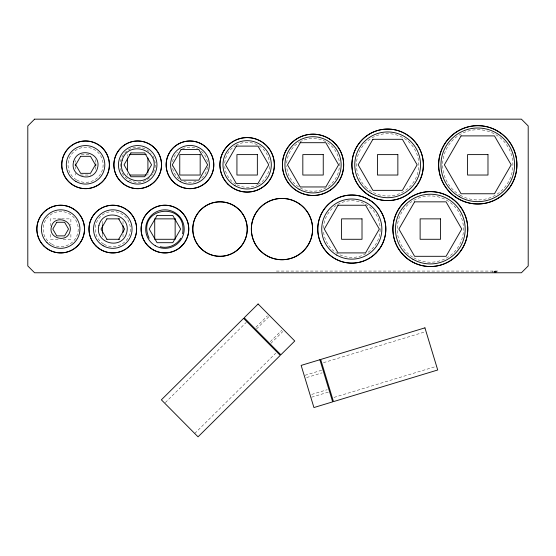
<?xml version="1.0" encoding="UTF-8"?>
<svg xmlns="http://www.w3.org/2000/svg" width="556" height="556" viewBox="0 0 556 556"><rect width="100%" height="100%" fill="white"/><g stroke="black" fill="none" stroke-linecap="round" stroke-linejoin="round"><path stroke-width="0.42" stroke-dasharray="2.78 2.08" d="M165.327 402.593L246.315 322.348M255.934 327.199L267.422 315.822M256.49 328.964L269.18 316.385M270.265 341.662L281.753 330.285M270.821 343.427L282.907 331.445M194.704 433.471L275.693 353.22M323.467 362.679L424.402 332.057M305.029 375.279L322.132 370.087M306.606 377.552L322.084 372.854M311.728 394.412L327.199 389.721M311.673 397.179L328.777 391.987M334.003 397.408L436.592 366.279M81.315 154.61L89.829 154.61M80.467 175.036L90.677 175.036M60.673 218.862L50.464 218.862L50.464 225.673M61.521 218.862L70.883 218.862L70.883 224.819M58.123 239.288L50.464 239.288L50.464 232.477M63.224 239.288L70.883 239.288L70.883 232.477M276.374 271.071L498.044 271.071M496.119 271.071L496.119 272.774M496.022 271.071L496.022 272.774M495.75 271.071L495.75 272.774M495.347 271.071L495.347 272.774M494.903 271.071L494.903 272.774M494.402 271.071L494.402 272.774M494.075 271.071L494.075 272.774M492.866 271.071L492.866 272.774M147.91 173.333L147.91 175.036M127.491 154.61L127.491 156.319M127.491 173.333L127.491 175.036M123.015 221.357L123.015 224.819M123.015 234.18L123.015 236.793M102.589 221.357L102.589 223.971M102.589 234.18L102.589 236.793M95.785 159.718L95.785 162.276M95.785 166.529L95.785 169.934M75.359 160.573L75.359 162.276M75.359 166.529L75.359 169.08M75.359 173.333L75.359 175.036M380.165 229.072A28.37 28.37 0 0 1 366.682 253.223M365.98 253.64A28.37 28.37 0 0 1 323.481 230.719M323.446 228.259A28.37 28.37 0 0 1 336.22 205.372M337.617 204.511A28.37 28.37 0 0 1 380.151 228.259M269.556 166.501A22.469 22.469 0 0 1 259.096 183.855M258.38 184.286A22.469 22.469 0 0 1 236.641 184.689M235.911 184.286A22.469 22.469 0 0 1 224.735 166.501M224.735 163.151A22.469 22.469 0 0 1 235.195 145.797M235.911 145.366A22.469 22.469 0 0 1 262.432 148.355M263.037 148.939A22.469 22.469 0 0 1 269.556 163.151M299.837 141.961A26.403 26.403 0 0 1 335.456 150.884A26.403 26.403 0 0 1 327.699 186.781M326.24 187.692A26.403 26.403 0 0 1 286.653 165.681M286.694 163.103A26.403 26.403 0 0 1 299.1 142.405M154.658 160.281A17.556 17.556 0 0 1 151.628 175.515M149.564 177.767A17.556 17.556 0 0 1 124.593 176.502A17.556 17.556 0 0 1 126.219 151.545A17.556 17.556 0 0 1 151.149 153.539M152.907 156.048A17.556 17.556 0 0 1 154.443 159.551M207.499 167.134A17.688 17.688 0 0 1 201.335 178.372M196.011 181.451A17.688 17.688 0 0 1 183.918 181.451M179.199 178.858A17.688 17.688 0 0 1 172.29 165.591M172.548 161.747A17.688 17.688 0 0 1 177.454 152.316M182.486 148.793A17.688 17.688 0 0 1 197.443 148.793M201.335 151.281A17.688 17.688 0 0 1 207.381 161.747M365.591 186.872A31.185 31.185 0 0 0 417.764 172.895A31.185 31.185 0 0 0 379.574 134.705A31.185 31.185 0 0 0 365.591 186.872M413.761 257.782A33.151 33.151 0 0 0 463.482 229.072A33.151 33.151 0 0 0 413.761 200.368A33.151 33.151 0 0 0 413.761 257.782M51.896 244.279A17.556 17.556 0 0 0 78.229 229.072A17.556 17.556 0 0 0 51.896 213.872A17.556 17.556 0 0 0 51.896 244.279M76.791 180.026A17.556 17.556 0 0 0 103.124 164.826A17.556 17.556 0 0 0 76.791 149.62A17.556 17.556 0 0 0 76.791 180.026M104.028 244.279A17.556 17.556 0 0 0 130.361 229.072A17.556 17.556 0 0 0 104.028 213.872A17.556 17.556 0 0 0 104.028 244.279M460.208 195.232A35.111 35.111 0 0 0 512.882 164.826A35.111 35.111 0 0 0 460.208 134.413A35.111 35.111 0 0 0 460.208 195.232"/><path stroke-width="0.83" d="M182.59 233.805C188.053 199.778 135.018 206.756 149.105 238.211M106.905 218.862L101.011 229.072L106.905 239.288M118.699 239.288L124.593 229.072L118.699 218.862M180.763 238.211C176.683 245.189 168.016 248.775 160.204 246.725M129.194 154.61L146.214 154.61M129.951 175.036L146.214 175.036M106.849 218.862L119.609 218.862M106.849 239.288L119.609 239.288M147.91 158.015L147.91 172.485M127.491 158.015L127.491 170.782M123.015 225.673L123.015 232.477M102.589 224.68L102.589 233.471M95.785 163.971L95.785 165.674M75.359 163.971L75.359 165.674M51.437 226.598C47.809 238.343 67.179 243.535 69.91 231.553C73.538 219.801 54.168 214.616 51.437 226.598M73.614 161.622C69.291 177.107 93.526 183.598 97.529 168.03C101.845 152.546 77.611 146.054 73.614 161.622M98.947 225.361C93.943 243.306 122.021 250.825 126.664 232.79C131.668 214.845 103.583 207.325 98.947 225.361M122.063 160.601C116.371 181.006 148.299 189.561 153.567 169.045C159.259 148.647 127.331 140.091 122.063 160.601M80.655 156.312L75.741 164.826L80.655 173.333L90.482 173.333L95.396 164.826L90.482 156.312L80.655 156.312M56.74 222.268L52.813 229.072L56.74 235.883L64.607 235.883L68.534 229.072L64.607 222.268L56.74 222.268M130.938 152.914L124.057 164.826L130.938 176.738L144.692 176.738L151.573 164.826L144.692 152.914L130.938 152.914M181.124 149.508L172.277 164.826L181.124 180.144L198.812 180.144L207.652 164.826L198.812 149.508L181.124 149.508M157.07 215.457L149.21 229.072L157.07 242.694L172.798 242.694L180.658 229.072L172.798 215.457L157.07 215.457M236.335 146.103L225.527 164.826L236.335 183.549L257.956 183.549L268.763 164.826L257.956 146.103L236.335 146.103M300.261 142.697L287.487 164.826L300.261 186.955L325.809 186.955L338.59 164.826L325.809 142.697L300.261 142.697M372.902 139.292L358.161 164.826L372.902 190.354L402.384 190.354L417.125 164.826L402.384 139.292L372.902 139.292M338.041 205.247L324.287 229.072L338.041 252.904L365.556 252.904L379.317 229.072L365.556 205.247L338.041 205.247M414.609 201.842L398.888 229.072L414.609 256.309L446.058 256.309L461.779 229.072L446.058 201.842L414.609 201.842M461.063 135.893L444.355 164.826L461.063 193.759L494.472 193.759L511.179 164.826L494.472 135.893L461.063 135.893M34.597 119.158L27.8 125.962L27.8 265.963L34.597 272.774L521.403 272.774L528.2 265.963L528.2 125.962L521.403 119.158L34.597 119.158M243.584 318.366L161.372 399.833L198.047 436.842L280.259 355.374L243.584 318.366M258.095 303.986L244.188 317.768L280.863 354.777L294.77 341.002L258.095 303.986M319.881 359.732L301.143 365.403L313.931 407.548L332.662 401.863L319.874 359.718M424.93 327.852L320.687 359.475L333.475 401.62L437.718 369.99L424.93 327.845M200.174 154.61L179.755 154.61L179.755 175.036L200.174 175.036L200.174 154.61M257.358 154.61L236.932 154.61L236.932 175.036L257.358 175.036L257.358 154.61M323.251 154.61L302.825 154.61L302.825 175.036L323.251 175.036L323.251 154.61M397.853 154.61L377.427 154.61L377.427 175.036L397.853 175.036L397.853 154.61M487.98 154.61L467.554 154.61L467.554 175.036L487.98 175.036L487.98 154.61M175.147 218.862L154.721 218.862L154.721 239.288L175.147 239.288L175.147 218.862M362.012 218.862L341.586 218.862L341.586 239.288L362.012 239.288L362.012 218.862M440.547 218.862L420.121 218.862L420.121 239.288L440.547 239.288L440.547 218.862M336.762 255.114A30.066 30.066 0 0 0 381.868 229.072A30.066 30.066 0 0 0 336.762 203.037A30.066 30.066 0 0 0 336.762 255.114M235.056 185.76A24.172 24.172 0 0 0 271.314 164.826A24.172 24.172 0 0 0 235.056 143.893A24.172 24.172 0 0 0 235.056 185.76M371.2 193.307A32.887 32.887 0 0 0 420.524 164.826A32.887 32.887 0 0 0 371.2 136.345A32.887 32.887 0 0 0 371.2 193.307M412.906 259.256A34.847 34.847 0 0 0 465.184 229.072A34.847 34.847 0 0 0 412.906 198.895A34.847 34.847 0 0 0 412.906 259.256M298.982 189.165A28.106 28.106 0 0 0 341.141 164.826A28.106 28.106 0 0 0 298.982 140.487A28.106 28.106 0 0 0 298.982 189.165M47.058 242.694A19.258 19.258 0 0 0 79.272 234.062A19.258 19.258 0 0 0 55.69 210.474A19.258 19.258 0 0 0 47.058 242.694M75.943 181.499A19.258 19.258 0 0 0 104.827 164.826A19.258 19.258 0 0 0 75.943 148.146A19.258 19.258 0 0 0 75.943 181.499M103.173 245.752A19.258 19.258 0 0 0 132.064 229.072A19.258 19.258 0 0 0 103.173 212.399A19.258 19.258 0 0 0 103.173 245.752M128.075 181.499A19.258 19.258 0 0 0 156.959 164.826A19.258 19.258 0 0 0 128.075 148.146A19.258 19.258 0 0 0 128.075 181.499M155.305 245.752A19.258 19.258 0 0 0 184.189 229.072A19.258 19.258 0 0 0 155.305 212.399A19.258 19.258 0 0 0 155.305 245.752M459.36 196.706A36.814 36.814 0 0 0 514.585 164.826A36.814 36.814 0 0 0 459.36 132.94A36.814 36.814 0 0 0 459.36 196.706M180.269 181.617A19.39 19.39 0 0 0 209.355 164.826A19.39 19.39 0 0 0 180.269 148.035A19.39 19.39 0 0 0 180.269 181.617M43.827 245.926A23.832 23.832 0 0 0 83.692 235.244A23.832 23.832 0 0 0 54.509 206.061A23.832 23.832 0 0 0 43.827 245.926M73.656 185.461A23.832 23.832 0 0 0 109.4 164.826A23.832 23.832 0 0 0 73.656 144.192A23.832 23.832 0 0 0 73.656 185.461M95.952 245.926A23.832 23.832 0 0 0 135.824 235.244A23.832 23.832 0 0 0 106.634 206.061A23.832 23.832 0 0 0 95.952 245.926M125.788 185.461A23.832 23.832 0 0 0 161.532 164.826A23.832 23.832 0 0 0 125.788 144.192A23.832 23.832 0 0 0 125.788 185.461M178.052 185.461A23.832 23.832 0 0 0 213.796 164.826A23.832 23.832 0 0 0 178.052 144.192A23.832 23.832 0 0 0 178.052 185.461M153.018 249.713A23.832 23.832 0 0 0 188.762 229.072A23.832 23.832 0 0 0 153.018 208.437A23.832 23.832 0 0 0 153.018 249.713M227.89 184.085A27.23 27.23 0 0 0 273.448 171.874A27.23 27.23 0 0 0 240.095 138.52A27.23 27.23 0 0 0 227.89 184.085M206.401 252.66A27.23 27.23 0 0 0 247.246 229.072A27.23 27.23 0 0 0 206.401 205.491A27.23 27.23 0 0 0 206.401 252.66M291.372 186.489A30.636 30.636 0 0 0 342.628 172.756A30.636 30.636 0 0 0 305.105 135.233A30.636 30.636 0 0 0 291.372 186.489M266.658 255.607A30.636 30.636 0 0 0 312.611 229.072A30.636 30.636 0 0 0 266.658 202.544A30.636 30.636 0 0 0 266.658 255.607M369.768 195.781A35.744 35.744 0 0 0 423.387 164.826A35.744 35.744 0 0 0 369.768 133.871A35.744 35.744 0 0 0 369.768 195.781M334.781 258.554A34.041 34.041 0 0 0 385.843 229.072A34.041 34.041 0 0 0 334.781 199.597A34.041 34.041 0 0 0 334.781 258.554M458.193 198.728A39.149 39.149 0 0 0 516.913 164.826A39.149 39.149 0 0 0 458.193 130.924A39.149 39.149 0 0 0 458.193 198.728M411.614 261.501A37.447 37.447 0 0 0 467.784 229.072A37.447 37.447 0 0 0 411.614 196.643A37.447 37.447 0 0 0 411.614 261.501M77.506 245.947A23.845 23.811 -90 0 0 66.845 206.04A23.845 23.811 -90 0 0 37.669 235.237A23.845 23.811 -90 0 0 77.506 245.947M102.401 181.694A23.845 23.811 -90 0 0 91.74 141.794A23.845 23.811 -90 0 0 62.571 170.991A23.845 23.811 -90 0 0 102.401 181.694M129.631 245.947A23.845 23.811 -90 0 0 118.977 206.04A23.845 23.811 -90 0 0 89.801 235.237A23.845 23.811 -90 0 0 129.631 245.947M154.533 181.694A23.845 23.811 -90 0 0 143.872 141.794A23.845 23.811 -90 0 0 114.696 170.991A23.845 23.811 -90 0 0 154.533 181.694M206.797 181.694A23.845 23.811 -90 0 0 196.136 141.794A23.845 23.811 -90 0 0 166.96 170.991A23.845 23.811 -90 0 0 206.797 181.694M181.763 245.947A23.845 23.811 -90 0 0 171.102 206.04A23.845 23.811 -90 0 0 141.933 235.237A23.845 23.811 -90 0 0 181.763 245.947M266.38 184.105A27.251 27.216 -90 0 0 254.196 138.507A27.251 27.216 -90 0 0 220.857 171.867A27.251 27.216 -90 0 0 266.38 184.105M239.247 248.351A27.251 27.216 -90 0 0 227.07 202.752A27.251 27.216 -90 0 0 193.724 236.119A27.251 27.216 -90 0 0 239.247 248.351M339.549 180.158A30.663 30.615 -90 0 0 313.035 134.163A30.663 30.615 -90 0 0 286.521 180.158A30.663 30.615 -90 0 0 339.549 180.158M303.618 250.763A30.663 30.615 -90 0 0 289.912 199.465A30.663 30.615 -90 0 0 252.403 237.002A30.663 30.615 -90 0 0 303.618 250.763M412.886 190.131A35.772 35.716 -90 0 0 396.901 130.278A35.772 35.716 -90 0 0 353.136 174.07A35.772 35.716 -90 0 0 412.886 190.131M375.842 253.175A34.069 34.013 -90 0 0 360.615 196.171A34.069 34.013 -90 0 0 318.935 237.878A34.069 34.013 -90 0 0 375.842 253.175M511.645 184.411A39.177 39.122 -90 0 0 477.771 125.649A39.177 39.122 -90 0 0 443.89 184.411A39.177 39.122 -90 0 0 511.645 184.411M456.782 255.579A37.474 37.419 -90 0 0 440.032 192.883A37.474 37.419 -90 0 0 394.19 238.76A37.474 37.419 -90 0 0 456.782 255.579"/></g></svg>
